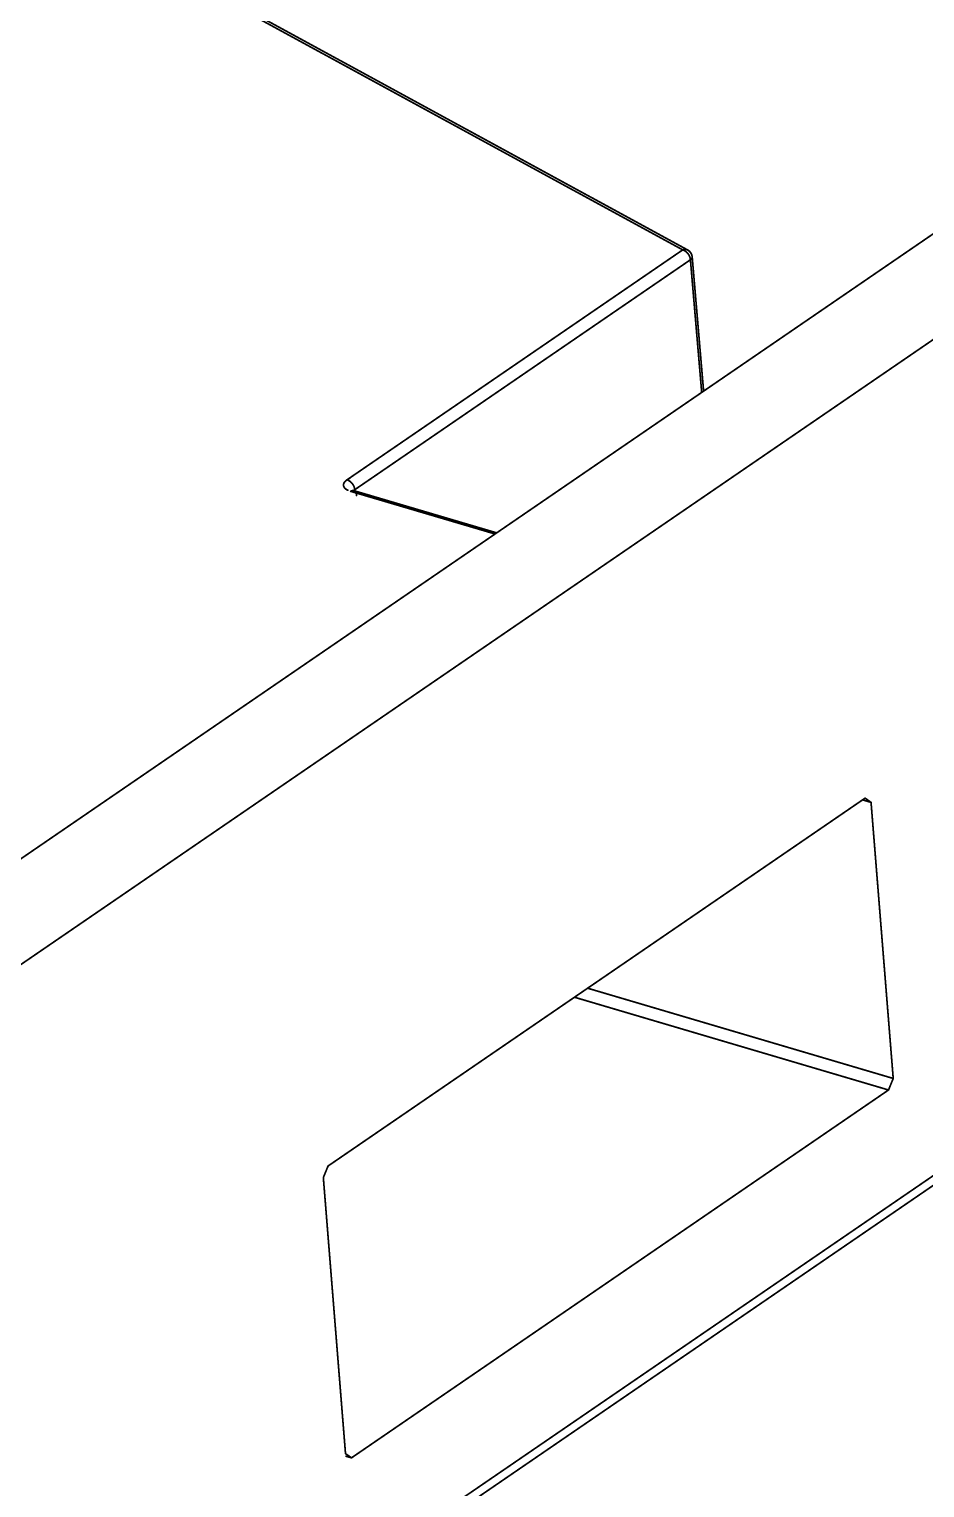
# Model space of a CAD drawing. Header units: inches. Extents: x 0 to 35.2, y -0.7 to 15.9.
# Drawn here: x 32.8689 to 33.1319, y 9.8672 to 10.2959 of the extents above; entities that cross this region are included whole.
import ezdxf

# ---------------------------------------------------------------- set-up
doc = ezdxf.new("R2010")
doc.units = ezdxf.units.IN
doc.header["$MEASUREMENT"] = 0
doc.layers.add('Dimensions', color=6, linetype='Continuous')

msp = doc.modelspace()

# ---------------------------------------------------------------- linework, layer by layer
at = {"layer": 'Dimensions'}
for points in [[(32.36635, 9.67813, 0.0005, 0.0005, 0), (33.68631, 10.583, 0.0005, 0.0005, 0)], [(32.35683, 9.70267, 0.0005, 0.0005, 0), (33.63249, 10.57718, 0.0005, 0.0005, 0)], [(32.79468, 10.37622, 0.0005, 0.0005, 0), (33.06083, 10.231, 0.0005, 0.0005, 0)], [(32.7961, 10.37621, 0.0005, 0.0005, 0), (33.06225, 10.23099, 0.0005, 0.0005, 0)], [(32.38212, 9.44038, 0.0005, 0.0005, 0), (33.70544, 10.34755, 0.0005, 0.0005, 0)], [(32.96226, 10.16343, 0.0005, 0.0005, 0), (33.06083, 10.231, 0.0005, 0.0005, 0)], [(32.96453, 10.16052, 0.0005, 0.0005, 0), (33.06309, 10.22809, 0.0005, 0.0005, 0)], [(33.06083, 10.231, 0.0005, 0.0005, -0.23237), (33.06225, 10.23099, 0.0005, 0.0005, 0)], [(33.06083, 10.231, 0.0005, 0.0005, -0.288897), (33.06309, 10.22809, 0.0005, 0.0005, 0)], [(33.06225, 10.23099, 0.0005, 0.0005, -0.251755), (33.06361, 10.22891, 0.0005, 0.0005, 0)], [(33.06361, 10.22891, 0.0005, 0.0005, -0.281325), (33.06309, 10.22809, 0.0005, 0.0005, 0)], [(33.06309, 10.22809, 0.0005, 0.0005, 0), (33.0664, 10.18911, 0.0005, 0.0005, 0)], [(33.06361, 10.22891, 0.0005, 0.0005, 0), (33.06696, 10.18949, 0.0005, 0.0005, 0)], [(32.96164, 10.16289, 0.0005, 0.0005, 0), (32.96168, 10.16293, 0.0005, 0.0005, 0)], [(32.96168, 10.16293, 0.0005, 0.0005, 0), (32.96171, 10.16297, 0.0005, 0.0005, 0)], [(32.96171, 10.16297, 0.0005, 0.0005, 0), (32.96175, 10.163, 0.0005, 0.0005, 0)], [(32.96175, 10.163, 0.0005, 0.0005, 0), (32.96178, 10.16304, 0.0005, 0.0005, 0)], [(32.96178, 10.16304, 0.0005, 0.0005, 0), (32.96182, 10.16308, 0.0005, 0.0005, 0)], [(32.96182, 10.16308, 0.0005, 0.0005, 0), (32.96186, 10.16311, 0.0005, 0.0005, 0)], [(32.96186, 10.16311, 0.0005, 0.0005, 0), (32.9619, 10.16315, 0.0005, 0.0005, 0)], [(32.9619, 10.16315, 0.0005, 0.0005, 0), (32.96194, 10.16319, 0.0005, 0.0005, 0)], [(32.96194, 10.16319, 0.0005, 0.0005, 0), (32.96198, 10.16322, 0.0005, 0.0005, 0)], [(32.96198, 10.16322, 0.0005, 0.0005, 0), (32.96203, 10.16326, 0.0005, 0.0005, 0)], [(32.96203, 10.16326, 0.0005, 0.0005, 0), (32.96207, 10.16329, 0.0005, 0.0005, 0)], [(32.96207, 10.16329, 0.0005, 0.0005, 0), (32.96212, 10.16333, 0.0005, 0.0005, 0)], [(32.96212, 10.16333, 0.0005, 0.0005, 0), (32.96216, 10.16336, 0.0005, 0.0005, 0)], [(32.96216, 10.16336, 0.0005, 0.0005, 0), (32.96221, 10.1634, 0.0005, 0.0005, 0)], [(32.96221, 10.1634, 0.0005, 0.0005, 0), (32.96226, 10.16343, 0.0005, 0.0005, 0)], [(32.96226, 10.16343, 0.0005, 0.0005, 0), (32.96231, 10.16346, 0.0005, 0.0005, 0)], [(32.96226, 10.16343, 0.0005, 0.0005, -0.284826), (32.96453, 10.16052, 0.0005, 0.0005, 0)], [(32.96231, 10.16346, 0.0005, 0.0005, 0), (32.96236, 10.1635, 0.0005, 0.0005, 0)], [(32.96236, 10.1635, 0.0005, 0.0005, 0), (32.96241, 10.16353, 0.0005, 0.0005, 0)], [(32.96241, 10.16353, 0.0005, 0.0005, 0), (32.96246, 10.16356, 0.0005, 0.0005, 0)], [(32.96246, 10.16356, 0.0005, 0.0005, 0), (32.96252, 10.1636, 0.0005, 0.0005, 0)], [(32.96252, 10.1636, 0.0005, 0.0005, 0), (32.96257, 10.16363, 0.0005, 0.0005, 0)], [(32.96257, 10.16363, 0.0005, 0.0005, 0), (32.96263, 10.16366, 0.0005, 0.0005, 0)], [(32.96263, 10.16366, 0.0005, 0.0005, 0), (32.96268, 10.16369, 0.0005, 0.0005, 0)], [(32.96268, 10.16369, 0.0005, 0.0005, 0), (32.96274, 10.16372, 0.0005, 0.0005, 0)], [(32.96274, 10.16372, 0.0005, 0.0005, 0), (32.9628, 10.16375, 0.0005, 0.0005, 0)], [(32.9628, 10.16375, 0.0005, 0.0005, 0), (32.96286, 10.16378, 0.0005, 0.0005, 0)], [(32.96286, 10.16378, 0.0005, 0.0005, 0), (32.96292, 10.16381, 0.0005, 0.0005, 0)], [(32.96292, 10.16381, 0.0005, 0.0005, 0), (32.96298, 10.16384, 0.0005, 0.0005, 0)], [(32.96298, 10.16384, 0.0005, 0.0005, 0), (32.96304, 10.16387, 0.0005, 0.0005, 0)], [(32.96122, 10.16197, 0.0005, 0.0005, 0), (32.96123, 10.16201, 0.0005, 0.0005, 0)], [(32.96122, 10.16193, 0.0005, 0.0005, 0), (32.96122, 10.16197, 0.0005, 0.0005, 0)], [(32.96122, 10.16189, 0.0005, 0.0005, 0), (32.96122, 10.16193, 0.0005, 0.0005, 0)], [(32.96122, 10.16189, 0.0005, 0.0005, 0), (32.96122, 10.16185, 0.0005, 0.0005, 0)], [(32.96122, 10.16185, 0.0005, 0.0005, 0), (32.96122, 10.16181, 0.0005, 0.0005, 0)], [(32.96122, 10.16181, 0.0005, 0.0005, 0), (32.96123, 10.16177, 0.0005, 0.0005, 0)], [(32.96123, 10.16208, 0.0005, 0.0005, 0), (32.96124, 10.16212, 0.0005, 0.0005, 0)], [(32.96123, 10.16205, 0.0005, 0.0005, 0), (32.96123, 10.16208, 0.0005, 0.0005, 0)], [(32.96123, 10.16201, 0.0005, 0.0005, 0), (32.96123, 10.16205, 0.0005, 0.0005, 0)], [(32.96123, 10.16177, 0.0005, 0.0005, 0), (32.96123, 10.16174, 0.0005, 0.0005, 0)], [(32.96123, 10.16174, 0.0005, 0.0005, 0), (32.96124, 10.1617, 0.0005, 0.0005, 0)], [(32.96124, 10.16212, 0.0005, 0.0005, 0), (32.96125, 10.16216, 0.0005, 0.0005, 0)], [(32.96124, 10.1617, 0.0005, 0.0005, 0), (32.96124, 10.16166, 0.0005, 0.0005, 0)], [(32.96124, 10.16166, 0.0005, 0.0005, 0), (32.96125, 10.16162, 0.0005, 0.0005, 0)], [(32.96125, 10.16216, 0.0005, 0.0005, 0), (32.96126, 10.1622, 0.0005, 0.0005, 0)], [(32.96125, 10.16162, 0.0005, 0.0005, 0), (32.96126, 10.16158, 0.0005, 0.0005, 0)], [(32.96126, 10.1622, 0.0005, 0.0005, 0), (32.96127, 10.16224, 0.0005, 0.0005, 0)], [(32.96126, 10.16158, 0.0005, 0.0005, 0), (32.96127, 10.16155, 0.0005, 0.0005, 0)], [(32.96127, 10.16224, 0.0005, 0.0005, 0), (32.96128, 10.16228, 0.0005, 0.0005, 0)], [(32.96127, 10.16155, 0.0005, 0.0005, 0), (32.96129, 10.16151, 0.0005, 0.0005, 0)], [(32.96128, 10.16228, 0.0005, 0.0005, 0), (32.9613, 10.16232, 0.0005, 0.0005, 0)], [(32.96129, 10.16151, 0.0005, 0.0005, 0), (32.9613, 10.16147, 0.0005, 0.0005, 0)], [(32.9613, 10.16232, 0.0005, 0.0005, 0), (32.96131, 10.16236, 0.0005, 0.0005, 0)], [(32.9613, 10.16147, 0.0005, 0.0005, 0), (32.96132, 10.16143, 0.0005, 0.0005, 0)], [(32.96131, 10.16236, 0.0005, 0.0005, 0), (32.96133, 10.1624, 0.0005, 0.0005, 0)], [(32.96132, 10.16143, 0.0005, 0.0005, 0), (32.96133, 10.1614, 0.0005, 0.0005, 0)], [(32.96133, 10.1624, 0.0005, 0.0005, 0), (32.96134, 10.16243, 0.0005, 0.0005, 0)], [(32.96133, 10.1614, 0.0005, 0.0005, 0), (32.96135, 10.16136, 0.0005, 0.0005, 0)], [(32.96134, 10.16243, 0.0005, 0.0005, 0), (32.96136, 10.16247, 0.0005, 0.0005, 0)], [(32.96135, 10.16136, 0.0005, 0.0005, 0), (32.96137, 10.16132, 0.0005, 0.0005, 0)], [(32.96136, 10.16247, 0.0005, 0.0005, 0), (32.96138, 10.16251, 0.0005, 0.0005, 0)], [(32.96137, 10.16132, 0.0005, 0.0005, 0), (32.96139, 10.16129, 0.0005, 0.0005, 0)], [(32.96138, 10.16251, 0.0005, 0.0005, 0), (32.9614, 10.16255, 0.0005, 0.0005, 0)], [(32.96139, 10.16129, 0.0005, 0.0005, 0), (32.96141, 10.16125, 0.0005, 0.0005, 0)], [(32.9614, 10.16255, 0.0005, 0.0005, 0), (32.96142, 10.16259, 0.0005, 0.0005, 0)], [(32.96141, 10.16125, 0.0005, 0.0005, 0), (32.96143, 10.16121, 0.0005, 0.0005, 0)], [(32.96142, 10.16259, 0.0005, 0.0005, 0), (32.96145, 10.16263, 0.0005, 0.0005, 0)], [(32.96143, 10.16121, 0.0005, 0.0005, 0), (32.96146, 10.16118, 0.0005, 0.0005, 0)], [(32.96145, 10.16263, 0.0005, 0.0005, 0), (32.96147, 10.16267, 0.0005, 0.0005, 0)], [(32.96146, 10.16118, 0.0005, 0.0005, 0), (32.96148, 10.16114, 0.0005, 0.0005, 0)], [(32.96147, 10.16267, 0.0005, 0.0005, 0), (32.9615, 10.1627, 0.0005, 0.0005, 0)], [(32.96148, 10.16114, 0.0005, 0.0005, 0), (32.96151, 10.16111, 0.0005, 0.0005, 0)], [(32.9615, 10.1627, 0.0005, 0.0005, 0), (32.96152, 10.16274, 0.0005, 0.0005, 0)], [(32.96151, 10.16111, 0.0005, 0.0005, 0), (32.96154, 10.16107, 0.0005, 0.0005, 0)], [(32.96152, 10.16274, 0.0005, 0.0005, 0), (32.96155, 10.16278, 0.0005, 0.0005, 0)], [(32.96154, 10.16107, 0.0005, 0.0005, 0), (32.96156, 10.16104, 0.0005, 0.0005, 0)], [(32.96155, 10.16278, 0.0005, 0.0005, 0), (32.96158, 10.16282, 0.0005, 0.0005, 0)], [(32.96156, 10.16104, 0.0005, 0.0005, 0), (32.96159, 10.161, 0.0005, 0.0005, 0)], [(32.96158, 10.16282, 0.0005, 0.0005, 0), (32.96161, 10.16286, 0.0005, 0.0005, 0)], [(32.96159, 10.161, 0.0005, 0.0005, 0), (32.96163, 10.16097, 0.0005, 0.0005, 0)], [(32.96161, 10.16286, 0.0005, 0.0005, 0), (32.96164, 10.16289, 0.0005, 0.0005, 0)], [(32.96163, 10.16097, 0.0005, 0.0005, 0), (32.96166, 10.16094, 0.0005, 0.0005, 0)], [(32.96166, 10.16094, 0.0005, 0.0005, 0), (32.96169, 10.1609, 0.0005, 0.0005, 0)], [(32.96169, 10.1609, 0.0005, 0.0005, 0), (32.96173, 10.16087, 0.0005, 0.0005, 0)], [(32.96173, 10.16087, 0.0005, 0.0005, 0), (32.96176, 10.16084, 0.0005, 0.0005, 0)], [(32.96176, 10.16084, 0.0005, 0.0005, 0), (32.9618, 10.1608, 0.0005, 0.0005, 0)], [(32.9618, 10.1608, 0.0005, 0.0005, 0), (32.96184, 10.16077, 0.0005, 0.0005, 0)], [(32.96184, 10.16077, 0.0005, 0.0005, 0), (32.96188, 10.16074, 0.0005, 0.0005, 0)], [(32.96188, 10.16074, 0.0005, 0.0005, 0), (32.96192, 10.16071, 0.0005, 0.0005, 0)], [(32.96192, 10.16071, 0.0005, 0.0005, 0), (32.96196, 10.16068, 0.0005, 0.0005, 0)], [(32.96196, 10.16068, 0.0005, 0.0005, 0), (32.962, 10.16065, 0.0005, 0.0005, 0)], [(32.962, 10.16065, 0.0005, 0.0005, 0), (32.96205, 10.16062, 0.0005, 0.0005, 0)], [(32.96205, 10.16062, 0.0005, 0.0005, 0), (32.96209, 10.16059, 0.0005, 0.0005, 0)], [(32.96209, 10.16059, 0.0005, 0.0005, 0), (32.96214, 10.16056, 0.0005, 0.0005, 0)], [(32.96214, 10.16056, 0.0005, 0.0005, 0), (32.96218, 10.16053, 0.0005, 0.0005, 0)], [(32.96218, 10.16053, 0.0005, 0.0005, 0), (32.96223, 10.1605, 0.0005, 0.0005, 0)], [(32.96223, 10.1605, 0.0005, 0.0005, 0), (32.96228, 10.16047, 0.0005, 0.0005, 0)], [(32.96228, 10.16047, 0.0005, 0.0005, 0), (32.96233, 10.16044, 0.0005, 0.0005, 0)], [(32.96233, 10.16044, 0.0005, 0.0005, 0), (32.96238, 10.16042, 0.0005, 0.0005, 0)], [(32.96238, 10.16042, 0.0005, 0.0005, 0), (32.96243, 10.16039, 0.0005, 0.0005, 0)], [(32.96243, 10.16039, 0.0005, 0.0005, 0), (32.96249, 10.16036, 0.0005, 0.0005, 0)], [(32.96332, 10.16004, 0.0005, 0.0005, -0.051009), (32.96381, 10.16025, 0.0005, 0.0005, 0)], [(32.96332, 10.16004, 0.0005, 0.0005, 0), (33.00572, 10.14751, 0.0005, 0.0005, 0)], [(32.96381, 10.16025, 0.0005, 0.0005, -0.160075), (32.96427, 10.16024, 0.0005, 0.0005, 0)], [(32.96417, 10.1602, 0.0005, 0.0005, 0), (32.96453, 10.16052, 0.0005, 0.0005, 0)], [(32.96423, 10.16025, 0.0005, 0.0005, 0), (33.0062, 10.14784, 0.0005, 0.0005, 0)], [(32.96427, 10.16024, 0.0005, 0.0005, -0.122969), (32.96466, 10.15997, 0.0005, 0.0005, 0)], [(32.96453, 10.16052, 0.0005, 0.0005, 0), (32.96456, 10.16015, 0.0005, 0.0005, 0)], [(32.96466, 10.15997, 0.0005, 0.0005, -0.145111), (32.96506, 10.15883, 0.0005, 0.0005, 0)], [(32.70609, 9.66533, 0.0005, 0.0005, 0), (33.38393, 10.13001, 0.0005, 0.0005, 0)], [(32.95669, 9.96178, 0.0005, 0.0005, 0), (33.11438, 10.06988, 0.0005, 0.0005, 0)], [(33.11364, 10.06938, 0.0005, 0.0005, 0), (33.11613, 10.06864, 0.0005, 0.0005, 0)], [(33.11438, 10.06988, 0.0005, 0.0005, 0), (33.11613, 10.06864, 0.0005, 0.0005, 0)], [(33.11613, 10.06864, 0.0005, 0.0005, 0), (33.12264, 9.98751, 0.0005, 0.0005, 0)], [(33.03291, 10.01403, 0.0005, 0.0005, 0), (33.12264, 9.98751, 0.0005, 0.0005, 0)], [(33.02904, 10.01138, 0.0005, 0.0005, 0), (33.12126, 9.98412, 0.0005, 0.0005, 0)], [(33.12126, 9.98412, 0.0005, 0.0005, 0), (33.12264, 9.98751, 0.0005, 0.0005, 0)], [(32.96357, 9.87602, 0.0005, 0.0005, 0), (33.12126, 9.98412, 0.0005, 0.0005, 0)], [(32.9553, 9.95839, 0.0005, 0.0005, 0), (32.95669, 9.96178, 0.0005, 0.0005, 0)], [(32.9553, 9.95839, 0.0005, 0.0005, 0), (32.96181, 9.87726, 0.0005, 0.0005, 0)], [(32.96181, 9.87726, 0.0005, 0.0005, 0), (32.96357, 9.87602, 0.0005, 0.0005, 0)], [(32.96199, 9.87648, 0.0005, 0.0005, 0), (32.96357, 9.87602, 0.0005, 0.0005, 0)]]:
    msp.add_lwpolyline(points, format="xyseb", dxfattribs=at)
for points in [[(33.0607, 10.231, 0.00025, 0.00025, 1), (33.06095, 10.231, 0.00025, 0.00025, 1)], [(33.0607, 10.231, 0.00025, 0.00025, 1), (33.06095, 10.231, 0.00025, 0.00025, 1)], [(33.0607, 10.231, 0.00025, 0.00025, 1), (33.06095, 10.231, 0.00025, 0.00025, 1)], [(33.0607, 10.231, 0.00025, 0.00025, 1), (33.06095, 10.231, 0.00025, 0.00025, 1)], [(33.06213, 10.23099, 0.00025, 0.00025, 1), (33.06238, 10.23099, 0.00025, 0.00025, 1)], [(33.06213, 10.23099, 0.00025, 0.00025, 1), (33.06238, 10.23099, 0.00025, 0.00025, 1)], [(33.06213, 10.23099, 0.00025, 0.00025, 1), (33.06238, 10.23099, 0.00025, 0.00025, 1)], [(33.06296, 10.22809, 0.00025, 0.00025, 1), (33.06321, 10.22809, 0.00025, 0.00025, 1)], [(33.06296, 10.22809, 0.00025, 0.00025, 1), (33.06321, 10.22809, 0.00025, 0.00025, 1)], [(33.06296, 10.22809, 0.00025, 0.00025, 1), (33.06321, 10.22809, 0.00025, 0.00025, 1)], [(33.06296, 10.22809, 0.00025, 0.00025, 1), (33.06321, 10.22809, 0.00025, 0.00025, 1)], [(33.06348, 10.22891, 0.00025, 0.00025, 1), (33.06373, 10.22891, 0.00025, 0.00025, 1)], [(33.06348, 10.22891, 0.00025, 0.00025, 1), (33.06373, 10.22891, 0.00025, 0.00025, 1)], [(33.06348, 10.22891, 0.00025, 0.00025, 1), (33.06373, 10.22891, 0.00025, 0.00025, 1)], [(33.06628, 10.18911, 0.00025, 0.00025, 1), (33.06653, 10.18911, 0.00025, 0.00025, 1)], [(33.06683, 10.18949, 0.00025, 0.00025, 1), (33.06708, 10.18949, 0.00025, 0.00025, 1)], [(32.96155, 10.16293, 0.00025, 0.00025, 1), (32.9618, 10.16293, 0.00025, 0.00025, 1)], [(32.96155, 10.16293, 0.00025, 0.00025, 1), (32.9618, 10.16293, 0.00025, 0.00025, 1)], [(32.96159, 10.16297, 0.00025, 0.00025, 1), (32.96184, 10.16297, 0.00025, 0.00025, 1)], [(32.96159, 10.16297, 0.00025, 0.00025, 1), (32.96184, 10.16297, 0.00025, 0.00025, 1)], [(32.96162, 10.163, 0.00025, 0.00025, 1), (32.96187, 10.163, 0.00025, 0.00025, 1)], [(32.96162, 10.163, 0.00025, 0.00025, 1), (32.96187, 10.163, 0.00025, 0.00025, 1)], [(32.96166, 10.16304, 0.00025, 0.00025, 1), (32.96191, 10.16304, 0.00025, 0.00025, 1)], [(32.96166, 10.16304, 0.00025, 0.00025, 1), (32.96191, 10.16304, 0.00025, 0.00025, 1)], [(32.9617, 10.16308, 0.00025, 0.00025, 1), (32.96195, 10.16308, 0.00025, 0.00025, 1)], [(32.9617, 10.16308, 0.00025, 0.00025, 1), (32.96195, 10.16308, 0.00025, 0.00025, 1)], [(32.96173, 10.16311, 0.00025, 0.00025, 1), (32.96198, 10.16311, 0.00025, 0.00025, 1)], [(32.96173, 10.16311, 0.00025, 0.00025, 1), (32.96198, 10.16311, 0.00025, 0.00025, 1)], [(32.96177, 10.16315, 0.00025, 0.00025, 1), (32.96202, 10.16315, 0.00025, 0.00025, 1)], [(32.96177, 10.16315, 0.00025, 0.00025, 1), (32.96202, 10.16315, 0.00025, 0.00025, 1)], [(32.96182, 10.16319, 0.00025, 0.00025, 1), (32.96207, 10.16319, 0.00025, 0.00025, 1)], [(32.96182, 10.16319, 0.00025, 0.00025, 1), (32.96207, 10.16319, 0.00025, 0.00025, 1)], [(32.96186, 10.16322, 0.00025, 0.00025, 1), (32.96211, 10.16322, 0.00025, 0.00025, 1)], [(32.96186, 10.16322, 0.00025, 0.00025, 1), (32.96211, 10.16322, 0.00025, 0.00025, 1)], [(32.9619, 10.16326, 0.00025, 0.00025, 1), (32.96215, 10.16326, 0.00025, 0.00025, 1)], [(32.9619, 10.16326, 0.00025, 0.00025, 1), (32.96215, 10.16326, 0.00025, 0.00025, 1)], [(32.96195, 10.16329, 0.00025, 0.00025, 1), (32.9622, 10.16329, 0.00025, 0.00025, 1)], [(32.96195, 10.16329, 0.00025, 0.00025, 1), (32.9622, 10.16329, 0.00025, 0.00025, 1)], [(32.96199, 10.16333, 0.00025, 0.00025, 1), (32.96224, 10.16333, 0.00025, 0.00025, 1)], [(32.96199, 10.16333, 0.00025, 0.00025, 1), (32.96224, 10.16333, 0.00025, 0.00025, 1)], [(32.96204, 10.16336, 0.00025, 0.00025, 1), (32.96229, 10.16336, 0.00025, 0.00025, 1)], [(32.96204, 10.16336, 0.00025, 0.00025, 1), (32.96229, 10.16336, 0.00025, 0.00025, 1)], [(32.96209, 10.1634, 0.00025, 0.00025, 1), (32.96234, 10.1634, 0.00025, 0.00025, 1)], [(32.96209, 10.1634, 0.00025, 0.00025, 1), (32.96234, 10.1634, 0.00025, 0.00025, 1)], [(32.96214, 10.16343, 0.00025, 0.00025, 1), (32.96239, 10.16343, 0.00025, 0.00025, 1)], [(32.96213, 10.16343, 0.00025, 0.00025, 1), (32.96238, 10.16343, 0.00025, 0.00025, 1)], [(32.96213, 10.16343, 0.00025, 0.00025, 1), (32.96238, 10.16343, 0.00025, 0.00025, 1)], [(32.96214, 10.16343, 0.00025, 0.00025, 1), (32.96239, 10.16343, 0.00025, 0.00025, 1)], [(32.96218, 10.16346, 0.00025, 0.00025, 1), (32.96243, 10.16346, 0.00025, 0.00025, 1)], [(32.96218, 10.16346, 0.00025, 0.00025, 1), (32.96243, 10.16346, 0.00025, 0.00025, 1)], [(32.96223, 10.1635, 0.00025, 0.00025, 1), (32.96248, 10.1635, 0.00025, 0.00025, 1)], [(32.96223, 10.1635, 0.00025, 0.00025, 1), (32.96248, 10.1635, 0.00025, 0.00025, 1)], [(32.96229, 10.16353, 0.00025, 0.00025, 1), (32.96254, 10.16353, 0.00025, 0.00025, 1)], [(32.96229, 10.16353, 0.00025, 0.00025, 1), (32.96254, 10.16353, 0.00025, 0.00025, 1)], [(32.96234, 10.16356, 0.00025, 0.00025, 1), (32.96259, 10.16356, 0.00025, 0.00025, 1)], [(32.96234, 10.16356, 0.00025, 0.00025, 1), (32.96259, 10.16356, 0.00025, 0.00025, 1)], [(32.96239, 10.1636, 0.00025, 0.00025, 1), (32.96264, 10.1636, 0.00025, 0.00025, 1)], [(32.96239, 10.1636, 0.00025, 0.00025, 1), (32.96264, 10.1636, 0.00025, 0.00025, 1)], [(32.96245, 10.16363, 0.00025, 0.00025, 1), (32.9627, 10.16363, 0.00025, 0.00025, 1)], [(32.96245, 10.16363, 0.00025, 0.00025, 1), (32.9627, 10.16363, 0.00025, 0.00025, 1)], [(32.9625, 10.16366, 0.00025, 0.00025, 1), (32.96275, 10.16366, 0.00025, 0.00025, 1)], [(32.9625, 10.16366, 0.00025, 0.00025, 1), (32.96275, 10.16366, 0.00025, 0.00025, 1)], [(32.96256, 10.16369, 0.00025, 0.00025, 1), (32.96281, 10.16369, 0.00025, 0.00025, 1)], [(32.96256, 10.16369, 0.00025, 0.00025, 1), (32.96281, 10.16369, 0.00025, 0.00025, 1)], [(32.96262, 10.16372, 0.00025, 0.00025, 1), (32.96287, 10.16372, 0.00025, 0.00025, 1)], [(32.96262, 10.16372, 0.00025, 0.00025, 1), (32.96287, 10.16372, 0.00025, 0.00025, 1)], [(32.96268, 10.16375, 0.00025, 0.00025, 1), (32.96293, 10.16375, 0.00025, 0.00025, 1)], [(32.96268, 10.16375, 0.00025, 0.00025, 1), (32.96293, 10.16375, 0.00025, 0.00025, 1)], [(32.96273, 10.16378, 0.00025, 0.00025, 1), (32.96298, 10.16378, 0.00025, 0.00025, 1)], [(32.96273, 10.16378, 0.00025, 0.00025, 1), (32.96298, 10.16378, 0.00025, 0.00025, 1)], [(32.96279, 10.16381, 0.00025, 0.00025, 1), (32.96305, 10.16381, 0.00025, 0.00025, 1)], [(32.96279, 10.16381, 0.00025, 0.00025, 1), (32.96305, 10.16381, 0.00025, 0.00025, 1)], [(32.96286, 10.16384, 0.00025, 0.00025, 1), (32.96311, 10.16384, 0.00025, 0.00025, 1)], [(32.96286, 10.16384, 0.00025, 0.00025, 1), (32.96311, 10.16384, 0.00025, 0.00025, 1)], [(32.96292, 10.16387, 0.00025, 0.00025, 1), (32.96317, 10.16387, 0.00025, 0.00025, 1)], [(32.9611, 10.16197, 0.00025, 0.00025, 1), (32.96135, 10.16197, 0.00025, 0.00025, 1)], [(32.9611, 10.16197, 0.00025, 0.00025, 1), (32.96135, 10.16197, 0.00025, 0.00025, 1)], [(32.9611, 10.16193, 0.00025, 0.00025, 1), (32.96135, 10.16193, 0.00025, 0.00025, 1)], [(32.9611, 10.16193, 0.00025, 0.00025, 1), (32.96135, 10.16193, 0.00025, 0.00025, 1)], [(32.9611, 10.16189, 0.00025, 0.00025, 1), (32.96135, 10.16189, 0.00025, 0.00025, 1)], [(32.9611, 10.16189, 0.00025, 0.00025, 1), (32.96135, 10.16189, 0.00025, 0.00025, 1)], [(32.9611, 10.16185, 0.00025, 0.00025, 1), (32.96135, 10.16185, 0.00025, 0.00025, 1)], [(32.9611, 10.16185, 0.00025, 0.00025, 1), (32.96135, 10.16185, 0.00025, 0.00025, 1)], [(32.9611, 10.16181, 0.00025, 0.00025, 1), (32.96135, 10.16181, 0.00025, 0.00025, 1)], [(32.9611, 10.16181, 0.00025, 0.00025, 1), (32.96135, 10.16181, 0.00025, 0.00025, 1)], [(32.96111, 10.16208, 0.00025, 0.00025, 1), (32.96136, 10.16208, 0.00025, 0.00025, 1)], [(32.96111, 10.16208, 0.00025, 0.00025, 1), (32.96136, 10.16208, 0.00025, 0.00025, 1)], [(32.9611, 10.16205, 0.00025, 0.00025, 1), (32.96135, 10.16205, 0.00025, 0.00025, 1)], [(32.9611, 10.16205, 0.00025, 0.00025, 1), (32.96135, 10.16205, 0.00025, 0.00025, 1)], [(32.9611, 10.16201, 0.00025, 0.00025, 1), (32.96135, 10.16201, 0.00025, 0.00025, 1)], [(32.9611, 10.16201, 0.00025, 0.00025, 1), (32.96135, 10.16201, 0.00025, 0.00025, 1)], [(32.9611, 10.16177, 0.00025, 0.00025, 1), (32.96135, 10.16177, 0.00025, 0.00025, 1)], [(32.9611, 10.16177, 0.00025, 0.00025, 1), (32.96135, 10.16177, 0.00025, 0.00025, 1)], [(32.96111, 10.16174, 0.00025, 0.00025, 1), (32.96136, 10.16174, 0.00025, 0.00025, 1)], [(32.96111, 10.16174, 0.00025, 0.00025, 1), (32.96136, 10.16174, 0.00025, 0.00025, 1)], [(32.96112, 10.16212, 0.00025, 0.00025, 1), (32.96137, 10.16212, 0.00025, 0.00025, 1)], [(32.96112, 10.16212, 0.00025, 0.00025, 1), (32.96137, 10.16212, 0.00025, 0.00025, 1)], [(32.96111, 10.1617, 0.00025, 0.00025, 1), (32.96136, 10.1617, 0.00025, 0.00025, 1)], [(32.96111, 10.1617, 0.00025, 0.00025, 1), (32.96136, 10.1617, 0.00025, 0.00025, 1)], [(32.96112, 10.16216, 0.00025, 0.00025, 1), (32.96137, 10.16216, 0.00025, 0.00025, 1)], [(32.96112, 10.16216, 0.00025, 0.00025, 1), (32.96137, 10.16216, 0.00025, 0.00025, 1)], [(32.96112, 10.16166, 0.00025, 0.00025, 1), (32.96137, 10.16166, 0.00025, 0.00025, 1)], [(32.96112, 10.16166, 0.00025, 0.00025, 1), (32.96137, 10.16166, 0.00025, 0.00025, 1)], [(32.96113, 10.16162, 0.00025, 0.00025, 1), (32.96138, 10.16162, 0.00025, 0.00025, 1)], [(32.96113, 10.16162, 0.00025, 0.00025, 1), (32.96138, 10.16162, 0.00025, 0.00025, 1)], [(32.96113, 10.1622, 0.00025, 0.00025, 1), (32.96138, 10.1622, 0.00025, 0.00025, 1)], [(32.96113, 10.1622, 0.00025, 0.00025, 1), (32.96138, 10.1622, 0.00025, 0.00025, 1)], [(32.96114, 10.16158, 0.00025, 0.00025, 1), (32.96139, 10.16158, 0.00025, 0.00025, 1)], [(32.96114, 10.16158, 0.00025, 0.00025, 1), (32.96139, 10.16158, 0.00025, 0.00025, 1)], [(32.96114, 10.16224, 0.00025, 0.00025, 1), (32.96139, 10.16224, 0.00025, 0.00025, 1)], [(32.96114, 10.16224, 0.00025, 0.00025, 1), (32.96139, 10.16224, 0.00025, 0.00025, 1)], [(32.96115, 10.16155, 0.00025, 0.00025, 1), (32.9614, 10.16155, 0.00025, 0.00025, 1)], [(32.96115, 10.16155, 0.00025, 0.00025, 1), (32.9614, 10.16155, 0.00025, 0.00025, 1)], [(32.96116, 10.16228, 0.00025, 0.00025, 1), (32.96141, 10.16228, 0.00025, 0.00025, 1)], [(32.96116, 10.16228, 0.00025, 0.00025, 1), (32.96141, 10.16228, 0.00025, 0.00025, 1)], [(32.96116, 10.16151, 0.00025, 0.00025, 1), (32.96141, 10.16151, 0.00025, 0.00025, 1)], [(32.96116, 10.16151, 0.00025, 0.00025, 1), (32.96141, 10.16151, 0.00025, 0.00025, 1)], [(32.96117, 10.16232, 0.00025, 0.00025, 1), (32.96142, 10.16232, 0.00025, 0.00025, 1)], [(32.96117, 10.16232, 0.00025, 0.00025, 1), (32.96142, 10.16232, 0.00025, 0.00025, 1)], [(32.96118, 10.16147, 0.00025, 0.00025, 1), (32.96143, 10.16147, 0.00025, 0.00025, 1)], [(32.96118, 10.16147, 0.00025, 0.00025, 1), (32.96143, 10.16147, 0.00025, 0.00025, 1)], [(32.96118, 10.16236, 0.00025, 0.00025, 1), (32.96143, 10.16236, 0.00025, 0.00025, 1)], [(32.96118, 10.16236, 0.00025, 0.00025, 1), (32.96143, 10.16236, 0.00025, 0.00025, 1)], [(32.96119, 10.16143, 0.00025, 0.00025, 1), (32.96144, 10.16143, 0.00025, 0.00025, 1)], [(32.96119, 10.16143, 0.00025, 0.00025, 1), (32.96144, 10.16143, 0.00025, 0.00025, 1)], [(32.9612, 10.1624, 0.00025, 0.00025, 1), (32.96145, 10.1624, 0.00025, 0.00025, 1)], [(32.9612, 10.1624, 0.00025, 0.00025, 1), (32.96145, 10.1624, 0.00025, 0.00025, 1)], [(32.96121, 10.1614, 0.00025, 0.00025, 1), (32.96146, 10.1614, 0.00025, 0.00025, 1)], [(32.96121, 10.1614, 0.00025, 0.00025, 1), (32.96146, 10.1614, 0.00025, 0.00025, 1)], [(32.96122, 10.16243, 0.00025, 0.00025, 1), (32.96147, 10.16243, 0.00025, 0.00025, 1)], [(32.96122, 10.16243, 0.00025, 0.00025, 1), (32.96147, 10.16243, 0.00025, 0.00025, 1)], [(32.96123, 10.16136, 0.00025, 0.00025, 1), (32.96148, 10.16136, 0.00025, 0.00025, 1)], [(32.96123, 10.16136, 0.00025, 0.00025, 1), (32.96148, 10.16136, 0.00025, 0.00025, 1)], [(32.96124, 10.16247, 0.00025, 0.00025, 1), (32.96149, 10.16247, 0.00025, 0.00025, 1)], [(32.96124, 10.16247, 0.00025, 0.00025, 1), (32.96149, 10.16247, 0.00025, 0.00025, 1)], [(32.96124, 10.16132, 0.00025, 0.00025, 1), (32.96149, 10.16132, 0.00025, 0.00025, 1)], [(32.96124, 10.16132, 0.00025, 0.00025, 1), (32.96149, 10.16132, 0.00025, 0.00025, 1)], [(32.96126, 10.16251, 0.00025, 0.00025, 1), (32.96151, 10.16251, 0.00025, 0.00025, 1)], [(32.96126, 10.16251, 0.00025, 0.00025, 1), (32.96151, 10.16251, 0.00025, 0.00025, 1)], [(32.96126, 10.16129, 0.00025, 0.00025, 1), (32.96151, 10.16129, 0.00025, 0.00025, 1)], [(32.96126, 10.16129, 0.00025, 0.00025, 1), (32.96151, 10.16129, 0.00025, 0.00025, 1)], [(32.96128, 10.16255, 0.00025, 0.00025, 1), (32.96153, 10.16255, 0.00025, 0.00025, 1)], [(32.96128, 10.16255, 0.00025, 0.00025, 1), (32.96153, 10.16255, 0.00025, 0.00025, 1)], [(32.96129, 10.16125, 0.00025, 0.00025, 1), (32.96154, 10.16125, 0.00025, 0.00025, 1)], [(32.96129, 10.16125, 0.00025, 0.00025, 1), (32.96154, 10.16125, 0.00025, 0.00025, 1)], [(32.9613, 10.16259, 0.00025, 0.00025, 1), (32.96155, 10.16259, 0.00025, 0.00025, 1)], [(32.9613, 10.16259, 0.00025, 0.00025, 1), (32.96155, 10.16259, 0.00025, 0.00025, 1)], [(32.96131, 10.16121, 0.00025, 0.00025, 1), (32.96156, 10.16121, 0.00025, 0.00025, 1)], [(32.96131, 10.16121, 0.00025, 0.00025, 1), (32.96156, 10.16121, 0.00025, 0.00025, 1)], [(32.96132, 10.16263, 0.00025, 0.00025, 1), (32.96157, 10.16263, 0.00025, 0.00025, 1)], [(32.96132, 10.16263, 0.00025, 0.00025, 1), (32.96157, 10.16263, 0.00025, 0.00025, 1)], [(32.96133, 10.16118, 0.00025, 0.00025, 1), (32.96158, 10.16118, 0.00025, 0.00025, 1)], [(32.96133, 10.16118, 0.00025, 0.00025, 1), (32.96158, 10.16118, 0.00025, 0.00025, 1)], [(32.96135, 10.16267, 0.00025, 0.00025, 1), (32.9616, 10.16267, 0.00025, 0.00025, 1)], [(32.96135, 10.16267, 0.00025, 0.00025, 1), (32.9616, 10.16267, 0.00025, 0.00025, 1)], [(32.96136, 10.16114, 0.00025, 0.00025, 1), (32.96161, 10.16114, 0.00025, 0.00025, 1)], [(32.96136, 10.16114, 0.00025, 0.00025, 1), (32.96161, 10.16114, 0.00025, 0.00025, 1)], [(32.96137, 10.1627, 0.00025, 0.00025, 1), (32.96162, 10.1627, 0.00025, 0.00025, 1)], [(32.96137, 10.1627, 0.00025, 0.00025, 1), (32.96162, 10.1627, 0.00025, 0.00025, 1)], [(32.96138, 10.16111, 0.00025, 0.00025, 1), (32.96163, 10.16111, 0.00025, 0.00025, 1)], [(32.96138, 10.16111, 0.00025, 0.00025, 1), (32.96163, 10.16111, 0.00025, 0.00025, 1)], [(32.9614, 10.16274, 0.00025, 0.00025, 1), (32.96165, 10.16274, 0.00025, 0.00025, 1)], [(32.9614, 10.16274, 0.00025, 0.00025, 1), (32.96165, 10.16274, 0.00025, 0.00025, 1)], [(32.96141, 10.16107, 0.00025, 0.00025, 1), (32.96166, 10.16107, 0.00025, 0.00025, 1)], [(32.96141, 10.16107, 0.00025, 0.00025, 1), (32.96166, 10.16107, 0.00025, 0.00025, 1)], [(32.96143, 10.16278, 0.00025, 0.00025, 1), (32.96168, 10.16278, 0.00025, 0.00025, 1)], [(32.96143, 10.16278, 0.00025, 0.00025, 1), (32.96168, 10.16278, 0.00025, 0.00025, 1)], [(32.96144, 10.16104, 0.00025, 0.00025, 1), (32.96169, 10.16104, 0.00025, 0.00025, 1)], [(32.96144, 10.16104, 0.00025, 0.00025, 1), (32.96169, 10.16104, 0.00025, 0.00025, 1)], [(32.96146, 10.16282, 0.00025, 0.00025, 1), (32.96171, 10.16282, 0.00025, 0.00025, 1)], [(32.96146, 10.16282, 0.00025, 0.00025, 1), (32.96171, 10.16282, 0.00025, 0.00025, 1)], [(32.96147, 10.161, 0.00025, 0.00025, 1), (32.96172, 10.161, 0.00025, 0.00025, 1)], [(32.96147, 10.161, 0.00025, 0.00025, 1), (32.96172, 10.161, 0.00025, 0.00025, 1)], [(32.96149, 10.16286, 0.00025, 0.00025, 1), (32.96174, 10.16286, 0.00025, 0.00025, 1)], [(32.96149, 10.16286, 0.00025, 0.00025, 1), (32.96174, 10.16286, 0.00025, 0.00025, 1)], [(32.9615, 10.16097, 0.00025, 0.00025, 1), (32.96175, 10.16097, 0.00025, 0.00025, 1)], [(32.9615, 10.16097, 0.00025, 0.00025, 1), (32.96175, 10.16097, 0.00025, 0.00025, 1)], [(32.96152, 10.16289, 0.00025, 0.00025, 1), (32.96177, 10.16289, 0.00025, 0.00025, 1)], [(32.96152, 10.16289, 0.00025, 0.00025, 1), (32.96177, 10.16289, 0.00025, 0.00025, 1)], [(32.96153, 10.16094, 0.00025, 0.00025, 1), (32.96178, 10.16094, 0.00025, 0.00025, 1)], [(32.96153, 10.16094, 0.00025, 0.00025, 1), (32.96178, 10.16094, 0.00025, 0.00025, 1)], [(32.96157, 10.1609, 0.00025, 0.00025, 1), (32.96182, 10.1609, 0.00025, 0.00025, 1)], [(32.96157, 10.1609, 0.00025, 0.00025, 1), (32.96182, 10.1609, 0.00025, 0.00025, 1)], [(32.9616, 10.16087, 0.00025, 0.00025, 1), (32.96185, 10.16087, 0.00025, 0.00025, 1)], [(32.9616, 10.16087, 0.00025, 0.00025, 1), (32.96185, 10.16087, 0.00025, 0.00025, 1)], [(32.96164, 10.16084, 0.00025, 0.00025, 1), (32.96189, 10.16084, 0.00025, 0.00025, 1)], [(32.96164, 10.16084, 0.00025, 0.00025, 1), (32.96189, 10.16084, 0.00025, 0.00025, 1)], [(32.96167, 10.1608, 0.00025, 0.00025, 1), (32.96192, 10.1608, 0.00025, 0.00025, 1)], [(32.96167, 10.1608, 0.00025, 0.00025, 1), (32.96192, 10.1608, 0.00025, 0.00025, 1)], [(32.96171, 10.16077, 0.00025, 0.00025, 1), (32.96196, 10.16077, 0.00025, 0.00025, 1)], [(32.96171, 10.16077, 0.00025, 0.00025, 1), (32.96196, 10.16077, 0.00025, 0.00025, 1)], [(32.96175, 10.16074, 0.00025, 0.00025, 1), (32.962, 10.16074, 0.00025, 0.00025, 1)], [(32.96175, 10.16074, 0.00025, 0.00025, 1), (32.962, 10.16074, 0.00025, 0.00025, 1)], [(32.96179, 10.16071, 0.00025, 0.00025, 1), (32.96204, 10.16071, 0.00025, 0.00025, 1)], [(32.96179, 10.16071, 0.00025, 0.00025, 1), (32.96204, 10.16071, 0.00025, 0.00025, 1)], [(32.96183, 10.16068, 0.00025, 0.00025, 1), (32.96208, 10.16068, 0.00025, 0.00025, 1)], [(32.96183, 10.16068, 0.00025, 0.00025, 1), (32.96208, 10.16068, 0.00025, 0.00025, 1)], [(32.96188, 10.16065, 0.00025, 0.00025, 1), (32.96213, 10.16065, 0.00025, 0.00025, 1)], [(32.96188, 10.16065, 0.00025, 0.00025, 1), (32.96213, 10.16065, 0.00025, 0.00025, 1)], [(32.96192, 10.16062, 0.00025, 0.00025, 1), (32.96217, 10.16062, 0.00025, 0.00025, 1)], [(32.96192, 10.16062, 0.00025, 0.00025, 1), (32.96217, 10.16062, 0.00025, 0.00025, 1)], [(32.96196, 10.16059, 0.00025, 0.00025, 1), (32.96221, 10.16059, 0.00025, 0.00025, 1)], [(32.96196, 10.16059, 0.00025, 0.00025, 1), (32.96221, 10.16059, 0.00025, 0.00025, 1)], [(32.96201, 10.16056, 0.00025, 0.00025, 1), (32.96226, 10.16056, 0.00025, 0.00025, 1)], [(32.96201, 10.16056, 0.00025, 0.00025, 1), (32.96226, 10.16056, 0.00025, 0.00025, 1)], [(32.96206, 10.16053, 0.00025, 0.00025, 1), (32.96231, 10.16053, 0.00025, 0.00025, 1)], [(32.96206, 10.16053, 0.00025, 0.00025, 1), (32.96231, 10.16053, 0.00025, 0.00025, 1)], [(32.96211, 10.1605, 0.00025, 0.00025, 1), (32.96236, 10.1605, 0.00025, 0.00025, 1)], [(32.96211, 10.1605, 0.00025, 0.00025, 1), (32.96236, 10.1605, 0.00025, 0.00025, 1)], [(32.96216, 10.16047, 0.00025, 0.00025, 1), (32.9624, 10.16047, 0.00025, 0.00025, 1)], [(32.96216, 10.16047, 0.00025, 0.00025, 1), (32.9624, 10.16047, 0.00025, 0.00025, 1)], [(32.96221, 10.16044, 0.00025, 0.00025, 1), (32.96246, 10.16044, 0.00025, 0.00025, 1)], [(32.96221, 10.16044, 0.00025, 0.00025, 1), (32.96246, 10.16044, 0.00025, 0.00025, 1)], [(32.96226, 10.16042, 0.00025, 0.00025, 1), (32.96251, 10.16042, 0.00025, 0.00025, 1)], [(32.96226, 10.16042, 0.00025, 0.00025, 1), (32.96251, 10.16042, 0.00025, 0.00025, 1)], [(32.96231, 10.16039, 0.00025, 0.00025, 1), (32.96256, 10.16039, 0.00025, 0.00025, 1)], [(32.96231, 10.16039, 0.00025, 0.00025, 1), (32.96256, 10.16039, 0.00025, 0.00025, 1)], [(32.96236, 10.16036, 0.00025, 0.00025, 1), (32.96261, 10.16036, 0.00025, 0.00025, 1)], [(32.9632, 10.16004, 0.00025, 0.00025, 1), (32.96345, 10.16004, 0.00025, 0.00025, 1)], [(32.9632, 10.16004, 0.00025, 0.00025, 1), (32.96345, 10.16004, 0.00025, 0.00025, 1)], [(32.96369, 10.16025, 0.00025, 0.00025, 1), (32.96394, 10.16025, 0.00025, 0.00025, 1)], [(32.96369, 10.16025, 0.00025, 0.00025, 1), (32.96394, 10.16025, 0.00025, 0.00025, 1)], [(32.96405, 10.1602, 0.00025, 0.00025, 1), (32.9643, 10.1602, 0.00025, 0.00025, 1)], [(32.96411, 10.16025, 0.00025, 0.00025, 1), (32.96436, 10.16025, 0.00025, 0.00025, 1)], [(32.96414, 10.16024, 0.00025, 0.00025, 1), (32.96439, 10.16024, 0.00025, 0.00025, 1)], [(32.96414, 10.16024, 0.00025, 0.00025, 1), (32.96439, 10.16024, 0.00025, 0.00025, 1)], [(32.9644, 10.16052, 0.00025, 0.00025, 1), (32.96465, 10.16052, 0.00025, 0.00025, 1)], [(32.9644, 10.16052, 0.00025, 0.00025, 1), (32.96465, 10.16052, 0.00025, 0.00025, 1)], [(32.9644, 10.16052, 0.00025, 0.00025, 1), (32.96465, 10.16052, 0.00025, 0.00025, 1)], [(32.9644, 10.16052, 0.00025, 0.00025, 1), (32.96465, 10.16052, 0.00025, 0.00025, 1)], [(32.96443, 10.16015, 0.00025, 0.00025, 1), (32.96468, 10.16015, 0.00025, 0.00025, 1)], [(32.96453, 10.15997, 0.00025, 0.00025, 1), (32.96478, 10.15997, 0.00025, 0.00025, 1)], [(32.96453, 10.15997, 0.00025, 0.00025, 1), (32.96478, 10.15997, 0.00025, 0.00025, 1)], [(32.96493, 10.15883, 0.00025, 0.00025, 1), (32.96518, 10.15883, 0.00025, 0.00025, 1)], [(33.00559, 10.14751, 0.00025, 0.00025, 1), (33.00584, 10.14751, 0.00025, 0.00025, 1)], [(33.00608, 10.14784, 0.00025, 0.00025, 1), (33.00633, 10.14784, 0.00025, 0.00025, 1)], [(33.11352, 10.06938, 0.00025, 0.00025, 1), (33.11377, 10.06938, 0.00025, 0.00025, 1)], [(33.11425, 10.06988, 0.00025, 0.00025, 1), (33.1145, 10.06988, 0.00025, 0.00025, 1)], [(33.11425, 10.06988, 0.00025, 0.00025, 1), (33.1145, 10.06988, 0.00025, 0.00025, 1)], [(33.11601, 10.06864, 0.00025, 0.00025, 1), (33.11626, 10.06864, 0.00025, 0.00025, 1)], [(33.11601, 10.06864, 0.00025, 0.00025, 1), (33.11626, 10.06864, 0.00025, 0.00025, 1)], [(33.11601, 10.06864, 0.00025, 0.00025, 1), (33.11626, 10.06864, 0.00025, 0.00025, 1)], [(33.03279, 10.01403, 0.00025, 0.00025, 1), (33.03304, 10.01403, 0.00025, 0.00025, 1)], [(33.02891, 10.01138, 0.00025, 0.00025, 1), (33.02916, 10.01138, 0.00025, 0.00025, 1)], [(33.12252, 9.98751, 0.00025, 0.00025, 1), (33.12277, 9.98751, 0.00025, 0.00025, 1)], [(33.12252, 9.98751, 0.00025, 0.00025, 1), (33.12277, 9.98751, 0.00025, 0.00025, 1)], [(33.12252, 9.98751, 0.00025, 0.00025, 1), (33.12277, 9.98751, 0.00025, 0.00025, 1)], [(33.12113, 9.98412, 0.00025, 0.00025, 1), (33.12138, 9.98412, 0.00025, 0.00025, 1)], [(33.12113, 9.98412, 0.00025, 0.00025, 1), (33.12138, 9.98412, 0.00025, 0.00025, 1)], [(33.12113, 9.98412, 0.00025, 0.00025, 1), (33.12138, 9.98412, 0.00025, 0.00025, 1)], [(32.95656, 9.96178, 0.00025, 0.00025, 1), (32.95681, 9.96178, 0.00025, 0.00025, 1)], [(32.95656, 9.96178, 0.00025, 0.00025, 1), (32.95681, 9.96178, 0.00025, 0.00025, 1)], [(32.95518, 9.95839, 0.00025, 0.00025, 1), (32.95543, 9.95839, 0.00025, 0.00025, 1)], [(32.95518, 9.95839, 0.00025, 0.00025, 1), (32.95543, 9.95839, 0.00025, 0.00025, 1)], [(32.96169, 9.87726, 0.00025, 0.00025, 1), (32.96194, 9.87726, 0.00025, 0.00025, 1)], [(32.96169, 9.87726, 0.00025, 0.00025, 1), (32.96194, 9.87726, 0.00025, 0.00025, 1)], [(32.96186, 9.87648, 0.00025, 0.00025, 1), (32.96211, 9.87648, 0.00025, 0.00025, 1)], [(32.96344, 9.87602, 0.00025, 0.00025, 1), (32.96369, 9.87602, 0.00025, 0.00025, 1)], [(32.96344, 9.87602, 0.00025, 0.00025, 1), (32.96369, 9.87602, 0.00025, 0.00025, 1)], [(32.96344, 9.87602, 0.00025, 0.00025, 1), (32.96369, 9.87602, 0.00025, 0.00025, 1)]]:
    msp.add_lwpolyline(points, format="xyseb", close=True, dxfattribs=at)

doc.saveas('drawing.dxf')
